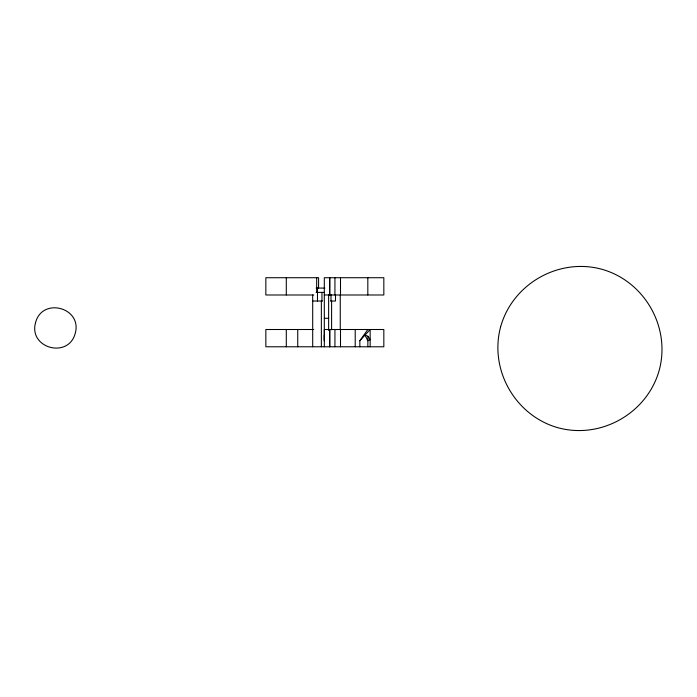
<?xml version="1.0" encoding="UTF-8"?>
<svg xmlns="http://www.w3.org/2000/svg" width="697" height="697" viewBox="0 0 697 697"><rect width="100%" height="100%" fill="white"/><g stroke="black" fill="none" stroke-linecap="round" stroke-linejoin="round"><path stroke-width="1.05" d="M367.955 336.259L370.168 339.648L367.824 340.728L365.001 335.118L367.955 336.259L367.824 346.775M359.844 346.775L359.844 340.728L367.824 329.507M359.844 340.728L370.168 329.507L370.168 346.775M316.116 288.079L324.898 288.079M316.116 292.392L324.314 292.392M313.789 294.988L265.836 294.988L265.862 277.72L318.581 277.72L318.581 288.079M324.314 294.988L383.838 294.988L383.829 277.72L324.314 277.72L324.323 346.775M312.692 301.026L322.467 301.026M330.587 301.026L335.501 301.026L335.501 294.552M324.314 318.294L328.635 318.294M313.781 329.507L265.836 329.507L265.862 346.775L383.838 346.775L383.829 329.507L324.314 329.507L324.323 340.728L324.323 335.118M367.824 277.72L367.824 294.988M355.217 329.507L355.217 346.775M340.502 277.72L340.502 294.988M340.502 329.507L340.502 346.775M340.258 294.988L340.258 329.507M334.935 277.72L334.935 294.988M334.935 329.507L334.935 346.775M331.598 301.026L331.598 329.751M331.014 294.552L331.014 301.026M329.751 277.72L329.716 294.988M329.751 329.507L329.751 346.775M329.69 277.72L329.69 294.988M329.69 329.507L329.69 346.775M328.635 294.57L328.635 330.456M321.953 292.392L321.953 301.026M321.361 301.026L321.361 346.775M317.501 288.079L317.466 301.026M316.673 277.72L316.673 292.392M312.692 294.988L312.692 346.775M297.741 329.507L297.741 346.775M286.301 277.72L286.301 294.988M286.301 329.507L286.301 346.775M35.547 322.624C28.377 348.334 68.611 359.112 75.259 333.262C82.429 307.56 42.195 296.783 35.547 322.624M500.524 327.224C489.128 370.273 515.675 416.248 558.654 427.914C601.711 439.302 647.687 412.755 659.345 369.776C670.741 326.727 644.194 280.752 601.215 269.086C558.158 257.698 512.182 284.245 500.524 327.224"/></g></svg>
